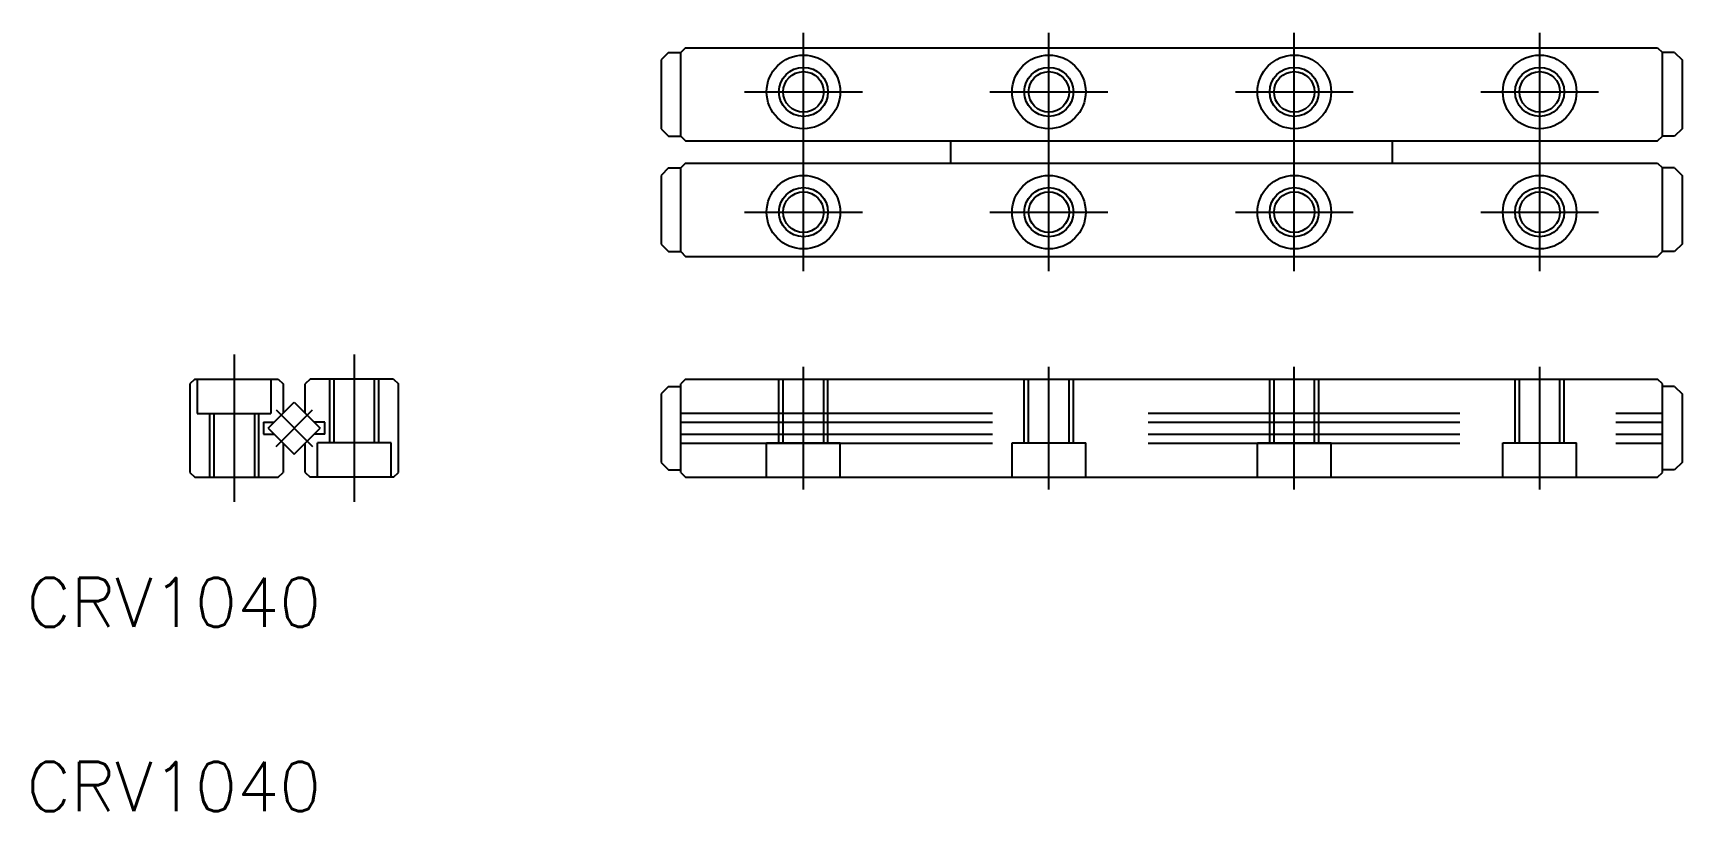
# Model space of a CAD drawing. Extents: x -25.6 to 41.6, y -15.6 to 16.1.
import ezdxf

# ---------------------------------------------------------------- set-up
doc = ezdxf.new("R2010")
doc.units = 0
doc.linetypes.add('CENTER', pattern=[50.8, 31.75, -6.35, 6.35, -6.35])
doc.linetypes.add('DASHED', pattern=[19.05, 12.7, -6.35])
doc.layers.get('0').update_dxf_attribs({"linetype": 'CONTINUOUS'})
doc.layers.add('CENTER', color=1, linetype='CONTINUOUS')
doc.styles.get("Standard").update_dxf_attribs({"font": 'txt.shx', "height": 3, "bigfont": 'bigfont.shx'})

msp = doc.modelspace()

# ---------------------------------------------------------------- linework, layer by layer
at = {"color": 7, "linetype": 'CONTINUOUS'}
for p, q in [((1, 15.5), (0.8, 15.3)), ((1, 15.5), (40.6, 15.5)), ((40.6, 15.5), (40.8, 15.3)), ((0.3, 15.3), (0, 15)), ((0, 15), (0, 12.2)), ((0.3, 15.3), (0.8, 15.3)), ((0.8, 11.9), (0.8, 15.3)), ((41.3, 15.3), (40.8, 15.3)), ((40.8, 11.9), (40.8, 15.3)), ((41.3, 15.3), (41.6, 15)), ((41.6, 15), (41.6, 12.2)), ((0, 12.2), (0.3, 11.9)), ((41.6, 12.2), (41.3, 11.9)), ((0.3, 11.9), (0.8, 11.9)), ((0.8, 11.9), (1, 11.7)), ((1, 11.7), (40.6, 11.7)), ((11.8, 10.8), (11.8, 11.7)), ((29.8, 10.8), (29.8, 11.7)), ((40.6, 11.7), (40.8, 11.9)), ((41.3, 11.9), (40.8, 11.9)), ((1, 10.8), (0.8, 10.6)), ((1, 10.8), (40.6, 10.8)), ((40.6, 10.8), (40.8, 10.6)), ((0.3, 10.6), (0, 10.3)), ((0, 10.3), (0, 7.5)), ((0.3, 10.6), (0.8, 10.6)), ((0.8, 7.2), (0.8, 10.6)), ((40.8, 7.2), (40.8, 10.6)), ((41.3, 10.6), (40.8, 10.6)), ((41.3, 10.6), (41.6, 10.3)), ((41.6, 10.3), (41.6, 7.5)), ((0, 7.5), (0.3, 7.2)), ((41.6, 7.5), (41.3, 7.2)), ((0.3, 7.2), (0.8, 7.2)), ((0.8, 7.2), (1, 7)), ((1, 7), (40.6, 7)), ((40.6, 7), (40.8, 7.2)), ((41.3, 7.2), (40.8, 7.2)), ((-19, 2), (-19.2, 1.8)), ((-19.2, 1.8), (-19.2, -1.8)), ((-19, 2), (-15.6, 2)), ((-18.9, 2), (-18.9, 0.6)), ((-15.9, 2), (-15.9, 0.6)), ((-15.6, 2), (-15.4, 1.8)), ((-15.4, 1.8), (-15.4, 0.611)), ((-14.3, 2), (-14.5, 1.8)), ((-14.5, 0.611), (-14.5, 1.8)), ((-10.9, 2), (-14.3, 2)), ((-13.325, -0.6), (-13.325, 2)), ((-11.675, -0.6), (-11.675, 2)), ((-10.9, 2), (-10.7, 1.8)), ((-10.7, -1.8), (-10.7, 1.8)), ((0.3, 1.7), (0, 1.4)), ((0, 1.4), (0, -1.4)), ((0.3, 1.7), (0.8, 1.7)), ((1, 2), (0.8, 1.8)), ((0.8, -1.8), (0.8, 1.8)), ((1, 2), (40.6, 2)), ((40.8, 1.8), (40.6, 2)), ((40.8, -1.8), (40.8, 1.8)), ((41.3, 1.7), (40.8, 1.7)), ((41.3, 1.7), (41.6, 1.4)), ((41.6, 1.4), (41.6, -1.4)), ((-16.011, 0), (-14.95, 1.061)), ((-14.95, 1.061), (-13.889, 0)), ((-18.9, 0.6), (-15.9, 0.6)), ((-18.225, 0.6), (-18.225, -2)), ((-16.575, 0.6), (-16.575, -2)), ((-16.2, 0.25), (-15.761, 0.25)), ((-16.2, 0.25), (-16.2, -0.25)), ((-13.7, 0.25), (-14.139, 0.25)), ((-13.7, -0.25), (-13.7, 0.25)), ((-16.2, -0.25), (-15.761, -0.25)), ((-16.011, 0), (-14.95, -1.061)), ((-15.4, -0.611), (-15.4, -1.8)), ((-14.95, -1.061), (-13.889, 0)), ((-14.5, -1.8), (-14.5, -0.611)), ((-14.419, -0.531), (-14.419, -0.531)), ((-13.7, -0.25), (-14.139, -0.25)), ((-11, -0.6), (-14, -0.6)), ((-14, -2), (-14, -0.6)), ((-11, -2), (-11, -0.6)), ((-14.685, -0.796), (-14.685, -0.796)), ((-19.2, -1.8), (-19, -2)), ((-19, -2), (-15.6, -2)), ((-15.6, -2), (-15.4, -1.8)), ((-14.5, -1.8), (-14.3, -2)), ((-10.9, -2), (-14.3, -2)), ((-10.9, -2), (-10.7, -1.8)), ((0, -1.4), (0.3, -1.7)), ((0.3, -1.7), (0.8, -1.7)), ((0.8, -1.8), (1, -2)), ((1, -2), (40.6, -2)), ((40.6, -2), (40.8, -1.8)), ((41.3, -1.7), (40.8, -1.7)), ((41.6, -1.4), (41.3, -1.7))]:
    msp.add_line(p, q, dxfattribs=at)
at = {"color": 3}
for p, q in [((-13.5, -0.6), (-13.5, 2)), ((-11.5, -0.6), (-11.5, 2)), ((-18.4, 0.6), (-18.4, -2)), ((-16.4, 0.6), (-16.4, -2))]:
    msp.add_line(p, q, dxfattribs=at)
at = {"color": 3, "linetype": 'DASHED'}
for p, q in [((4.8, -0.6), (4.8, 2)), ((4.975, -0.6), (4.975, 2)), ((6.625, -0.6), (6.625, 2)), ((6.8, -0.6), (6.8, 2)), ((14.8, -0.6), (14.8, 2)), ((14.975, -0.6), (14.975, 2)), ((16.625, -0.6), (16.625, 2)), ((16.8, -0.6), (16.8, 2)), ((24.8, -0.6), (24.8, 2)), ((24.975, -0.6), (24.975, 2)), ((26.625, -0.6), (26.625, 2)), ((26.8, -0.6), (26.8, 2)), ((34.8, -0.6), (34.8, 2)), ((34.975, -0.6), (34.975, 2)), ((36.625, -0.6), (36.625, 2)), ((36.8, -0.6), (36.8, 2)), ((0.8, 0.611), (40.8, 0.611)), ((0.8, 0.25), (40.8, 0.25)), ((0.8, -0.25), (40.8, -0.25)), ((0.8, -0.611), (40.8, -0.611)), ((4.3, -0.6), (7.3, -0.6)), ((4.3, -2), (4.3, -0.6)), ((7.3, -2), (7.3, -0.6)), ((14.3, -0.6), (17.3, -0.6)), ((14.3, -2), (14.3, -0.6)), ((17.3, -2), (17.3, -0.6)), ((24.3, -0.6), (27.3, -0.6)), ((24.3, -2), (24.3, -0.6)), ((27.3, -2), (27.3, -0.6)), ((34.3, -0.6), (37.3, -0.6)), ((34.3, -2), (34.3, -0.6)), ((37.3, -2), (37.3, -0.6))]:
    msp.add_line(p, q, dxfattribs=at)
at = {"color": 7, "linetype": 'CONTINUOUS'}
for centre, radius in [((5.8, 13.7), 1.5), ((15.8, 13.7), 1.5), ((25.8, 13.7), 1.5), ((35.8, 13.7), 1.5), ((5.8, 13.7), 0.825), ((15.8, 13.7), 0.825), ((25.8, 13.7), 0.825), ((35.8, 13.7), 0.825), ((5.8, 8.8), 0.825), ((15.8, 8.8), 0.825), ((25.8, 8.8), 0.825), ((35.8, 8.8), 0.825)]:
    msp.add_circle(centre, radius, dxfattribs=at)
at = {"color": 3}
for centre in [(5.8, 13.7), (15.8, 13.7), (25.8, 13.7), (35.8, 13.7), (5.8, 8.8), (15.8, 8.8), (25.8, 8.8), (35.8, 8.8)]:
    msp.add_circle(centre, 1, dxfattribs=at)
at = {"color": 3, "linetype": 'DASHED'}
for centre in [(5.8, 8.8), (15.8, 8.8), (25.8, 8.8), (35.8, 8.8)]:
    msp.add_circle(centre, 1.5, dxfattribs=at)
at = {"layer": 'CENTER', "color": 1, "linetype": 'CENTER'}
for p, q in [((5.8, 11.1), (5.8, 16.1)), ((15.8, 11.1), (15.8, 16.1)), ((25.8, 11.1), (25.8, 16.1)), ((35.8, 11.1), (35.8, 16.1)), ((3.4, 13.7), (8.2, 13.7)), ((13.4, 13.7), (18.2, 13.7)), ((23.4, 13.7), (28.2, 13.7)), ((33.4, 13.7), (38.2, 13.7)), ((5.8, 6.4), (5.8, 11.4)), ((15.8, 6.4), (15.8, 11.4)), ((25.8, 6.4), (25.8, 11.4)), ((35.8, 6.4), (35.8, 11.4)), ((3.4, 8.8), (8.2, 8.8)), ((13.4, 8.8), (18.2, 8.8)), ((23.4, 8.8), (28.2, 8.8)), ((33.4, 8.8), (38.2, 8.8)), ((-17.4, 3), (-17.4, -3)), ((-12.5, -3), (-12.5, 3)), ((5.8, -2.5), (5.8, 2.5)), ((15.8, -2.5), (15.8, 2.5)), ((25.8, -2.5), (25.8, 2.5)), ((35.8, -2.5), (35.8, 2.5)), ((-15.692, 0.742), (-14.208, -0.742)), ((-15.692, -0.742), (-14.208, 0.742))]:
    msp.add_line(p, q, dxfattribs=at)

# ---------------------------------------------------------------- texts
at = {"color": 7, "linetype": 'CONTINUOUS'}
for p in [(-25.853, -8.098), (-25.853, -15.598)]:
    msp.add_text('CRV1040', height=2, dxfattribs=at).set_placement(p)

doc.saveas('drawing.dxf')
